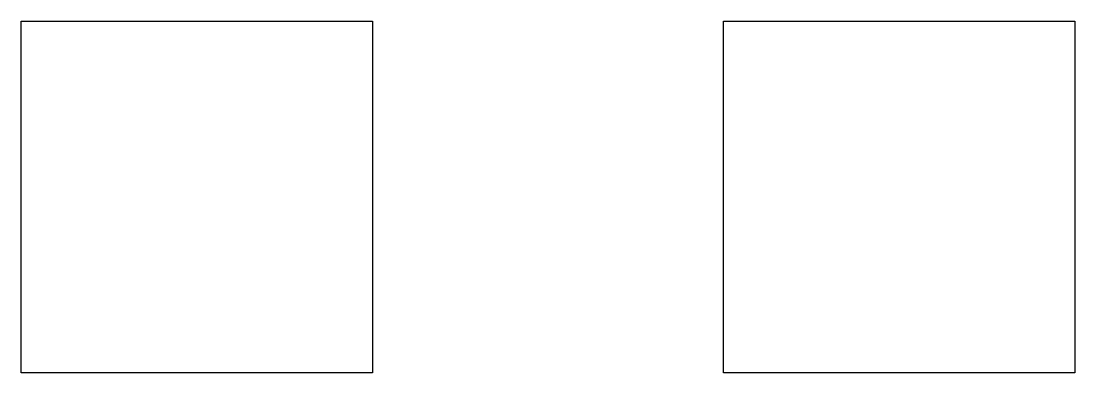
# Model space of a CAD drawing. Header units: millimetres. Extents: x 0 to 150, y 0 to 50.
import ezdxf

# ---------------------------------------------------------------- set-up
doc = ezdxf.new("R2010")
doc.units = ezdxf.units.MM
doc.layers.add('CONTOUR', color=7, linetype='Continuous')
doc.layers.add('CONTOUR2', color=7, linetype='Continuous')

msp = doc.modelspace()

# ---------------------------------------------------------------- linework, layer by layer
at = {"layer": 'CONTOUR'}
msp.add_lwpolyline([(0, 0), (0, 50), (50, 50), (50, 0)], close=True, dxfattribs=at)
at = {"layer": 'CONTOUR2'}
msp.add_lwpolyline([(100, 0), (100, 50), (150, 50), (150, 0)], close=True, dxfattribs=at)

doc.saveas('drawing.dxf')
